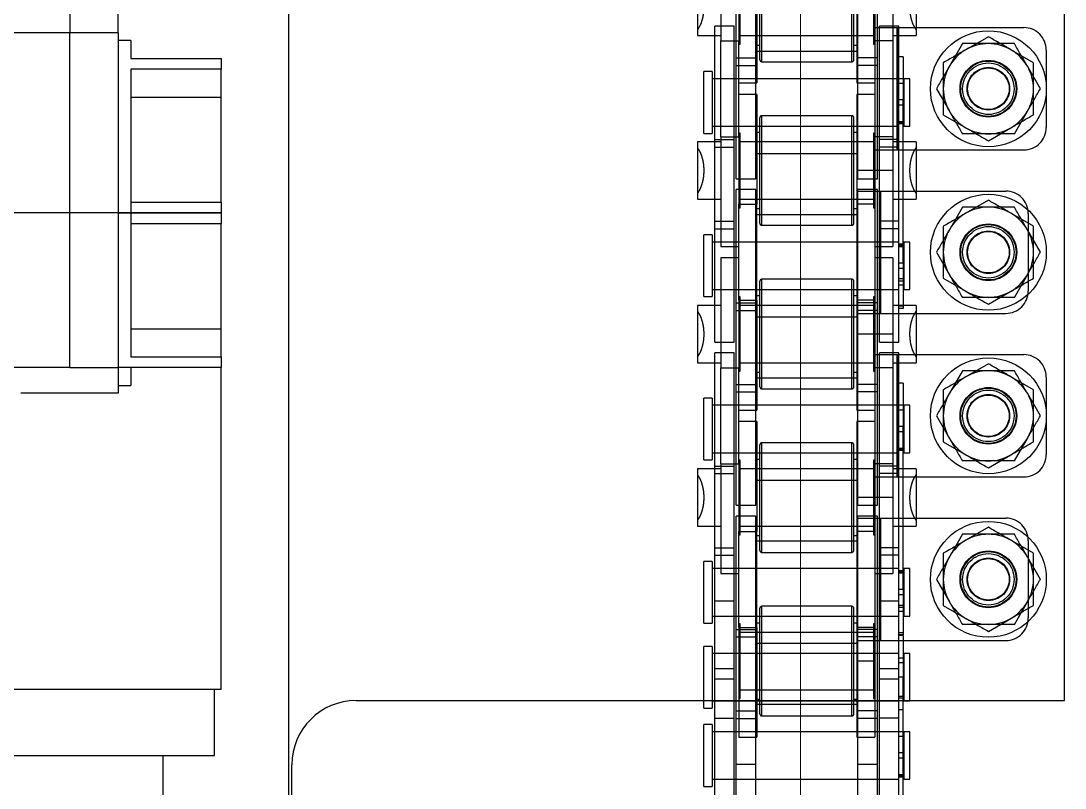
# Model space of a CAD drawing. Header units: metres. Extents: x 0 to 63075, y 0 to 44550.
# Drawn here: x 14509 to 14590.1, y 28735.4 to 28795 of the extents above; entities that cross this region are included whole.
import ezdxf

# ---------------------------------------------------------------- set-up
doc = ezdxf.new("R2010")
doc.units = ezdxf.units.M
doc.header["$LTSCALE"] = 75
for name, pattern in [('CENTER2', [28.575, 19.05, -3.175, 3.175, -3.175]), ('CENTERX2', [101.6, 63.5, -12.7, 12.7, -12.7]), ('HIDDEN2', [4.7625, 3.175, -1.5875])]:
    doc.linetypes.add(name, pattern=pattern)
for name, color, linetype in [('SC1', 7, 'CENTER2'), ('SDM', 7, 'Continuous'), ('SL1', 8, 'Continuous'), ('SL4', 4, 'Continuous'), ('ST1', 7, 'HIDDEN2')]:
    doc.layers.add(name, color=color, linetype=linetype)

# ---------------------------------------------------------------- blocks, each defined once
blk = doc.blocks.new('A$C29c634ac')
at = {"layer": 'SL1'}
for radius, start, end in [(1821.5, 111.633291, 68.366709), (1758, 110.233541, 69.766459), (1758, 110.234334, 69.765666), (1750, 110.330114, 69.669886)]:
    blk.add_arc((6310.008, 7583.117), radius, start, end, dxfattribs=at)
blk = doc.blocks.new('A$Ca53c419a')
at = {"layer": 'SL4'}
for p, q in [((4308.208, 351), (4308.208, 287)), ((4313.328, 286.5), (4313.328, 351)), ((4350.328, 294.5), (4350.328, 323.75)), ((4364.328, 294.5), (4364.328, 314)), ((4336.328, 294.5), (4336.328, 302.048)), ((4420.828, 298.236), (4364.328, 298.236)), ((4350.328, 294.5), (4336.328, 294.5)), ((4336.928, 294.5), (4336.928, 293.5)), ((4364.328, 294.5), (4350.328, 294.5)), ((4350.328, 286.5), (4350.328, 294.5)), ((4363.728, 293.5), (4363.728, 294.5)), ((4364.328, 294.5), (4420.828, 294.5)), ((4338.328, 293.5), (4336.928, 293.5)), ((4338.328, 286.5), (4338.328, 293.5)), ((4349.492, 293.5), (4339.163, 293.5)), ((4339.163, 293.5), (4339.163, 286.5)), ((4349.492, 286.5), (4349.492, 293.5)), ((4361.492, 293.5), (4351.163, 293.5)), ((4351.163, 293.5), (4351.163, 286.5)), ((4361.492, 286.5), (4361.492, 293.5)), ((4363.728, 293.5), (4362.328, 293.5)), ((4362.328, 293.5), (4362.328, 286.5)), ((4281.328, 291), (4308.208, 291)), ((4308.208, 287), (4313.328, 287)), ((4313.328, 286.5), (4338.328, 286.5)), ((4339.163, 286.5), (4338.328, 286.5)), ((4339.163, 286.5), (4349.492, 286.5)), ((4350.328, 286.5), (4349.492, 286.5)), ((4351.163, 286.5), (4350.328, 286.5)), ((4351.163, 286.5), (4361.492, 286.5)), ((4362.328, 286.5), (4361.492, 286.5)), ((3669.713, 281.235), (4459.469, 281.235))]:
    blk.add_line(p, q, dxfattribs=at)
at = {"layer": 'ST1'}
for p, q in [((4338.328, 298.236), (4338.328, 305.5)), ((4338.328, 298.236), (4338.328, 294.5)), ((4338.328, 298.236), (4364.328, 298.236)), ((4338.328, 293.5), (4338.328, 294.5)), ((4350.328, 294.5), (4350.328, 293.5)), ((4341.328, 293.5), (4341.328, 286.5)), ((4350.328, 293.5), (4349.492, 293.5)), ((4351.163, 293.5), (4350.328, 293.5)), ((4350.328, 293.5), (4350.328, 286.5)), ((4359.328, 293.5), (4359.328, 286.5)), ((4302.468, 281), (4307.468, 281)), ((4312.468, 276), (4312.468, 221)), ((4326.448, 249.5), (4326.003, 249.5)), ((4326.003, 249.5), (4326.003, 247.675)), ((4330.008, 249.5), (4326.448, 249.5)), ((4330.453, 249.5), (4330.008, 249.5)), ((4330.453, 247.675), (4330.453, 249.5)), ((4339.148, 249.5), (4338.703, 249.5)), ((4338.703, 249.5), (4338.703, 247.675)), ((4342.708, 249.5), (4339.148, 249.5)), ((4343.153, 249.5), (4342.708, 249.5)), ((4343.153, 247.675), (4343.153, 249.5)), ((4351.848, 249.5), (4351.403, 249.5)), ((4351.403, 249.5), (4351.403, 247.675)), ((4355.408, 249.5), (4351.848, 249.5)), ((4355.853, 249.5), (4355.408, 249.5)), ((4355.853, 247.675), (4355.853, 249.5)), ((4364.548, 249.5), (4364.103, 249.5)), ((4364.103, 249.5), (4364.103, 247.675)), ((4368.108, 249.5), (4364.548, 249.5)), ((4305.796, 249), (4310.593, 249)), ((4305.796, 249), (4305.796, 248.342)), ((4305.8, 248.342), (4305.796, 248.342)), ((4310.593, 248.342), (4305.8, 248.342)), ((4306.349, 248.342), (4306.349, 233.843)), ((4310.039, 233.843), (4310.039, 248.342)), ((4310.593, 248.342), (4310.593, 249)), ((4311.876, 249), (4316.673, 249)), ((4311.876, 249), (4311.876, 248.342)), ((4316.673, 248.342), (4311.876, 248.342)), ((4312.43, 248.342), (4312.43, 233.843)), ((4316.12, 233.843), (4316.12, 248.342)), ((4316.673, 248.342), (4316.673, 249)), ((4318.474, 249), (4323.271, 249)), ((4318.474, 249), (4318.474, 248.342)), ((4318.478, 248.342), (4318.474, 248.342)), ((4323.271, 248.342), (4318.478, 248.342)), ((4319.027, 248.342), (4319.027, 233.843)), ((4322.717, 233.843), (4322.717, 248.342)), ((4323.271, 248.342), (4323.271, 249)), ((4331.152, 249), (4335.949, 249)), ((4331.152, 249), (4331.152, 248.342)), ((4331.156, 248.342), (4331.152, 248.342)), ((4335.949, 248.342), (4331.156, 248.342)), ((4331.706, 248.342), (4331.706, 233.843)), ((4335.396, 233.843), (4335.396, 248.342)), ((4335.949, 248.342), (4335.949, 249)), ((4343.83, 249), (4348.627, 249)), ((4343.83, 249), (4343.83, 248.342)), ((4343.834, 248.342), (4343.83, 248.342)), ((4348.627, 248.342), (4343.834, 248.342)), ((4344.384, 248.342), (4344.384, 233.843)), ((4348.074, 233.843), (4348.074, 248.342)), ((4348.627, 248.342), (4348.627, 249)), ((4356.509, 249), (4361.306, 249)), ((4356.509, 249), (4356.509, 248.342)), ((4356.513, 248.342), (4356.509, 248.342)), ((4361.306, 248.342), (4356.513, 248.342)), ((4357.062, 248.342), (4357.062, 233.843)), ((4360.752, 233.843), (4360.752, 248.342)), ((4361.306, 248.342), (4361.306, 249)), ((4304.75, 248.157), (4311.1, 248.157)), ((4306.349, 248.157), (4306.349, 246.637)), ((4310.039, 246.637), (4310.039, 248.157)), ((4311.1, 248.157), (4311.1, 246.637)), ((4311.1, 248.157), (4320.195, 248.157)), ((4312.43, 248.157), (4312.43, 246.637)), ((4314.114, 246.637), (4314.114, 248.157)), ((4314.952, 248.157), (4314.952, 246.637)), ((4316.12, 246.637), (4316.12, 248.157)), ((4319.027, 248.157), (4319.027, 246.637)), ((4320.195, 248.157), (4324.334, 248.157)), ((4320.195, 246.637), (4320.195, 248.157)), ((4330.849, 247.675), (4322.323, 247.675)), ((4322.323, 247.675), (4322.323, 246.275)), ((4322.717, 246.637), (4322.717, 248.157)), ((4323.75, 248.157), (4323.75, 246.637)), ((4324.334, 248.157), (4324.334, 246.637)), ((4324.334, 248.157), (4330.673, 248.157)), ((4330.089, 248.157), (4330.089, 246.637)), ((4330.673, 248.157), (4330.673, 246.637)), ((4330.673, 248.157), (4339.471, 248.157)), ((4330.849, 247.675), (4330.849, 246.275)), ((4330.849, 247.675), (4330.849, 246.275)), ((4330.849, 247.675), (4338.306, 247.675)), ((4331.706, 248.157), (4331.706, 246.637)), ((4335.396, 246.637), (4335.396, 248.157)), ((4338.306, 247.675), (4338.306, 246.275)), ((4338.306, 247.675), (4338.306, 246.275)), ((4346.833, 247.675), (4338.306, 247.675)), ((4339.471, 246.637), (4339.471, 248.157)), ((4340.309, 248.157), (4349.691, 248.157)), ((4340.309, 248.157), (4340.309, 246.637)), ((4344.384, 248.157), (4344.384, 246.637)), ((4346.833, 246.275), (4346.833, 247.675)), ((4356.249, 247.675), (4347.723, 247.675)), ((4347.723, 247.675), (4347.723, 246.275)), ((4348.074, 246.637), (4348.074, 248.157)), ((4349.106, 248.157), (4349.106, 246.637)), ((4349.691, 248.157), (4349.691, 246.637)), ((4349.691, 248.157), (4356.03, 248.157)), ((4355.445, 248.157), (4355.445, 246.637)), ((4356.03, 248.157), (4356.03, 246.637)), ((4356.03, 248.157), (4364.827, 248.157)), ((4356.249, 247.675), (4356.249, 246.275)), ((4356.249, 247.675), (4356.249, 246.275)), ((4356.249, 247.675), (4363.706, 247.675)), ((4357.062, 248.157), (4357.062, 246.637)), ((4360.752, 246.637), (4360.752, 248.157)), ((4363.706, 247.675), (4363.706, 246.275)), ((4372.233, 247.675), (4363.706, 247.675)), ((4363.706, 247.675), (4363.706, 246.275)), ((4364.827, 246.637), (4364.827, 248.157)), ((4304.75, 246.637), (4311.1, 246.637)), ((4311.1, 246.637), (4320.195, 246.637)), ((4320.195, 246.637), (4324.334, 246.637)), ((4324.334, 246.637), (4330.673, 246.637)), ((4330.673, 246.637), (4339.471, 246.637)), ((4340.309, 246.637), (4349.691, 246.637)), ((4349.691, 246.637), (4356.03, 246.637)), ((4356.03, 246.637), (4364.827, 246.637)), ((4298.4, 246.485), (4307.495, 246.485)), ((4306.349, 246.485), (4306.349, 244.965)), ((4307.495, 246.485), (4311.656, 246.485)), ((4307.495, 244.965), (4307.495, 246.485)), ((4318.149, 246.275), (4309.623, 246.275)), ((4309.623, 246.275), (4309.623, 244.875)), ((4310.039, 244.965), (4310.039, 246.485)), ((4311.072, 246.485), (4311.072, 244.965)), ((4311.656, 246.485), (4311.656, 244.965)), ((4311.656, 246.485), (4317.995, 246.485)), ((4312.635, 246.275), (4312.635, 246.186)), ((4312.724, 246.275), (4312.635, 246.186)), ((4312.635, 246.186), (4318.42, 246.186)), ((4313.214, 246.275), (4313.303, 246.186)), ((4313.303, 246.186), (4313.303, 235.814)), ((4317.411, 246.485), (4317.411, 244.965)), ((4317.753, 246.186), (4317.842, 246.275)), ((4317.753, 235.814), (4317.753, 246.186)), ((4317.995, 246.485), (4317.995, 244.965)), ((4317.995, 246.485), (4326.792, 246.485)), ((4318.149, 246.275), (4318.149, 244.875)), ((4318.149, 246.275), (4318.149, 244.875)), ((4318.149, 246.275), (4325.606, 246.275)), ((4318.42, 246.186), (4318.331, 246.275)), ((4318.42, 246.186), (4318.42, 246.275)), ((4319.027, 246.485), (4319.027, 244.965)), ((4322.717, 244.965), (4322.717, 246.485)), ((4325.335, 246.275), (4325.335, 246.186)), ((4325.424, 246.275), (4325.335, 246.186)), ((4325.335, 246.186), (4331.12, 246.186)), ((4330.849, 246.275), (4325.606, 246.275)), ((4325.606, 246.275), (4325.606, 244.875)), ((4325.606, 246.275), (4325.606, 244.875)), ((4325.914, 246.275), (4326.003, 246.186)), ((4326.003, 246.275), (4326.003, 235.725)), ((4326.003, 246.186), (4326.003, 235.814)), ((4326.792, 244.965), (4326.792, 246.485)), ((4327.631, 246.485), (4337.012, 246.485)), ((4327.631, 246.485), (4327.631, 244.965)), ((4330.453, 235.725), (4330.453, 246.275)), ((4330.453, 246.186), (4330.542, 246.275)), ((4330.453, 235.814), (4330.453, 246.186)), ((4330.849, 246.275), (4338.306, 246.275)), ((4331.12, 246.186), (4331.031, 246.275)), ((4331.12, 246.186), (4331.12, 246.275)), ((4331.706, 246.485), (4331.706, 244.965)), ((4334.133, 244.875), (4334.133, 246.275)), ((4335.023, 246.275), (4335.023, 244.875)), ((4335.396, 244.965), (4335.396, 246.485)), ((4336.428, 246.485), (4336.428, 244.965)), ((4337.012, 246.485), (4337.012, 244.965)), ((4337.012, 246.485), (4343.351, 246.485)), ((4338.035, 246.275), (4338.035, 246.186)), ((4338.124, 246.275), (4338.035, 246.186)), ((4338.035, 246.186), (4343.82, 246.186)), ((4343.549, 246.275), (4338.306, 246.275)), ((4338.614, 246.275), (4338.703, 246.186)), ((4338.703, 246.275), (4338.703, 235.725)), ((4338.703, 246.186), (4338.703, 235.814)), ((4342.767, 246.485), (4342.767, 244.965)), ((4343.153, 235.725), (4343.153, 246.275)), ((4343.153, 246.186), (4343.242, 246.275)), ((4343.153, 235.814), (4343.153, 246.186)), ((4343.351, 246.485), (4343.351, 244.965)), ((4343.351, 246.485), (4352.149, 246.485)), ((4343.549, 246.275), (4343.549, 244.875)), ((4343.549, 246.275), (4343.549, 244.875)), ((4343.549, 246.275), (4351.006, 246.275)), ((4343.82, 246.186), (4343.731, 246.275)), ((4343.82, 246.186), (4343.82, 246.275)), ((4344.384, 246.485), (4344.384, 244.965)), ((4348.074, 244.965), (4348.074, 246.485)), ((4350.735, 246.275), (4350.735, 246.186)), ((4350.824, 246.275), (4350.735, 246.186)), ((4350.735, 246.186), (4356.52, 246.186)), ((4356.249, 246.275), (4351.006, 246.275)), ((4351.006, 246.275), (4351.006, 244.875)), ((4356.249, 246.275), (4351.006, 246.275)), ((4351.006, 246.275), (4351.006, 244.875)), ((4351.314, 246.275), (4351.403, 246.186)), ((4351.403, 246.275), (4351.403, 235.725)), ((4351.403, 246.186), (4351.403, 235.814)), ((4352.149, 244.965), (4352.149, 246.485)), ((4352.987, 246.485), (4362.369, 246.485)), ((4352.987, 246.485), (4352.987, 244.965)), ((4355.853, 235.725), (4355.853, 246.275)), ((4355.853, 246.186), (4355.942, 246.275)), ((4355.853, 235.814), (4355.853, 246.186)), ((4356.249, 246.275), (4363.706, 246.275)), ((4356.52, 246.186), (4356.431, 246.275)), ((4356.52, 246.186), (4356.52, 246.275)), ((4357.062, 246.485), (4357.062, 244.965)), ((4359.533, 244.875), (4359.533, 246.275)), ((4360.423, 246.275), (4360.423, 244.875)), ((4360.752, 244.965), (4360.752, 246.485)), ((4361.785, 246.485), (4361.785, 244.965)), ((4362.369, 246.485), (4362.369, 244.965)), ((4362.369, 246.485), (4368.708, 246.485)), ((4363.524, 246.275), (4363.435, 246.186)), ((4363.435, 246.275), (4363.435, 246.186)), ((4363.435, 246.186), (4369.22, 246.186)), ((4368.949, 246.275), (4363.706, 246.275)), ((4368.949, 246.275), (4363.706, 246.275)), ((4364.014, 246.275), (4364.103, 246.186)), ((4364.103, 246.275), (4364.103, 235.725)), ((4364.103, 246.186), (4364.103, 235.814)), ((4298.4, 244.965), (4307.495, 244.965)), ((4306.349, 244.965), (4306.349, 237.035)), ((4307.495, 244.965), (4311.656, 244.965)), ((4310.039, 237.035), (4310.039, 244.965)), ((4311.656, 244.965), (4317.995, 244.965)), ((4312.154, 237.035), (4312.154, 244.965)), ((4316.912, 244.965), (4316.912, 237.035)), ((4317.995, 244.965), (4326.792, 244.965)), ((4319.027, 244.965), (4319.027, 237.035)), ((4322.717, 237.035), (4322.717, 244.965)), ((4324.832, 237.035), (4324.832, 244.965)), ((4327.631, 244.965), (4337.012, 244.965)), ((4329.591, 244.965), (4329.591, 237.035)), ((4331.706, 244.965), (4331.706, 237.035)), ((4335.396, 237.035), (4335.396, 244.965)), ((4337.012, 244.965), (4343.351, 244.965)), ((4337.511, 237.035), (4337.511, 244.965)), ((4342.269, 244.965), (4342.269, 237.035)), ((4343.351, 244.965), (4352.149, 244.965)), ((4344.384, 244.965), (4344.384, 237.035)), ((4348.074, 237.035), (4348.074, 244.965)), ((4350.189, 237.035), (4350.189, 244.965)), ((4352.987, 244.965), (4362.369, 244.965)), ((4354.947, 244.965), (4354.947, 237.035)), ((4357.062, 244.965), (4357.062, 237.035)), ((4360.752, 237.035), (4360.752, 244.965)), ((4362.369, 244.965), (4368.708, 244.965)), ((4362.867, 237.035), (4362.867, 244.965)), ((4318.149, 244.875), (4309.623, 244.875)), ((4311.273, 244.495), (4319.735, 244.495)), ((4311.273, 244.495), (4311.273, 237.505)), ((4311.427, 244.65), (4319.627, 244.65)), ((4312.573, 244.875), (4312.573, 244.65)), ((4318.149, 244.875), (4325.606, 244.875)), ((4318.482, 244.65), (4318.482, 244.875)), ((4319.783, 237.505), (4319.783, 244.495)), ((4323.973, 244.495), (4332.435, 244.495)), ((4323.973, 244.495), (4323.973, 237.505)), ((4324.128, 244.65), (4332.327, 244.65)), ((4325.273, 244.875), (4325.273, 244.65)), ((4334.133, 244.875), (4325.606, 244.875)), ((4331.182, 244.65), (4331.182, 244.875)), ((4332.483, 237.505), (4332.483, 244.495)), ((4343.549, 244.875), (4335.023, 244.875)), ((4336.673, 244.495), (4345.135, 244.495)), ((4336.673, 244.495), (4336.673, 237.505)), ((4336.827, 244.65), (4345.027, 244.65)), ((4337.973, 244.875), (4337.973, 244.65)), ((4343.549, 244.875), (4351.006, 244.875)), ((4343.882, 244.65), (4343.882, 244.875)), ((4345.183, 237.505), (4345.183, 244.495)), ((4349.373, 244.495), (4357.835, 244.495)), ((4349.373, 244.495), (4349.373, 237.505)), ((4349.528, 244.65), (4357.727, 244.65)), ((4350.673, 244.875), (4350.673, 244.65)), ((4359.533, 244.875), (4351.006, 244.875)), ((4356.582, 244.65), (4356.582, 244.875)), ((4357.883, 237.505), (4357.883, 244.495)), ((4368.949, 244.875), (4360.423, 244.875)), ((4362.073, 244.495), (4370.535, 244.495)), ((4362.073, 244.495), (4362.073, 237.505)), ((4362.227, 244.65), (4370.427, 244.65)), ((4363.373, 244.875), (4363.373, 244.65)), ((4298.4, 237.035), (4307.495, 237.035)), ((4306.349, 237.035), (4306.349, 235.515)), ((4307.495, 237.035), (4311.656, 237.035)), ((4307.495, 235.515), (4307.495, 237.035)), ((4315.528, 237.125), (4309.623, 237.125)), ((4309.623, 237.125), (4309.623, 235.725)), ((4310.039, 235.515), (4310.039, 237.035)), ((4311.072, 235.515), (4311.072, 237.035)), ((4311.273, 237.505), (4319.735, 237.505)), ((4311.427, 237.35), (4319.627, 237.35)), ((4311.656, 235.515), (4311.656, 237.035)), ((4311.656, 237.035), (4317.995, 237.035)), ((4312.573, 237.35), (4312.573, 237.125)), ((4315.528, 235.725), (4315.528, 237.125)), ((4317.128, 237.125), (4315.528, 237.125)), ((4326.628, 237.125), (4317.128, 237.125)), ((4317.128, 237.125), (4317.128, 235.375)), ((4317.411, 235.515), (4317.411, 237.035)), ((4317.995, 235.515), (4317.995, 237.035)), ((4317.995, 237.035), (4326.792, 237.035)), ((4318.149, 235.725), (4318.149, 237.125)), ((4318.482, 237.125), (4318.482, 237.35)), ((4319.027, 237.035), (4319.027, 235.515)), ((4322.717, 235.515), (4322.717, 237.035)), ((4323.973, 237.505), (4332.435, 237.505)), ((4324.128, 237.35), (4332.327, 237.35)), ((4325.273, 237.35), (4325.273, 237.125)), ((4325.606, 235.725), (4325.606, 237.125)), ((4326.628, 237.125), (4326.628, 235.375)), ((4328.228, 237.125), (4326.628, 237.125)), ((4326.792, 235.515), (4326.792, 237.035)), ((4327.631, 237.035), (4337.012, 237.035)), ((4327.631, 237.035), (4327.631, 235.515)), ((4328.228, 235.725), (4328.228, 237.125)), ((4334.133, 237.125), (4328.228, 237.125)), ((4331.182, 237.125), (4331.182, 237.35)), ((4331.706, 237.035), (4331.706, 235.515)), ((4334.133, 235.725), (4334.133, 237.125)), ((4340.928, 237.125), (4335.023, 237.125)), ((4335.023, 237.125), (4335.023, 235.725)), ((4335.396, 235.515), (4335.396, 237.035)), ((4336.428, 235.515), (4336.428, 237.035)), ((4336.673, 237.505), (4345.135, 237.505)), ((4336.827, 237.35), (4345.027, 237.35)), ((4337.012, 235.515), (4337.012, 237.035)), ((4337.012, 237.035), (4343.351, 237.035)), ((4337.973, 237.35), (4337.973, 237.125)), ((4340.928, 235.725), (4340.928, 237.125)), ((4342.528, 237.125), (4340.928, 237.125)), ((4352.028, 237.125), (4342.528, 237.125)), ((4342.528, 237.125), (4342.528, 235.375)), ((4342.767, 235.515), (4342.767, 237.035)), ((4343.351, 235.515), (4343.351, 237.035)), ((4343.351, 237.035), (4352.149, 237.035)), ((4343.549, 235.725), (4343.549, 237.125)), ((4343.882, 237.125), (4343.882, 237.35)), ((4344.384, 237.035), (4344.384, 235.515)), ((4348.074, 235.515), (4348.074, 237.035)), ((4349.373, 237.505), (4357.835, 237.505)), ((4349.528, 237.35), (4357.727, 237.35)), ((4350.673, 237.35), (4350.673, 237.125)), ((4351.006, 235.725), (4351.006, 237.125)), ((4352.028, 237.125), (4352.028, 235.375)), ((4353.628, 237.125), (4352.028, 237.125)), ((4352.149, 235.515), (4352.149, 237.035)), ((4352.987, 237.035), (4362.369, 237.035)), ((4352.987, 237.035), (4352.987, 235.515)), ((4353.628, 235.725), (4353.628, 237.125)), ((4359.533, 237.125), (4353.628, 237.125)), ((4356.582, 237.125), (4356.582, 237.35)), ((4357.062, 237.035), (4357.062, 235.515)), ((4359.533, 235.725), (4359.533, 237.125)), ((4366.328, 237.125), (4360.423, 237.125)), ((4360.423, 237.125), (4360.423, 235.725)), ((4360.752, 235.515), (4360.752, 237.035)), ((4361.785, 235.515), (4361.785, 237.035)), ((4362.073, 237.505), (4370.535, 237.505)), ((4362.227, 237.35), (4370.427, 237.35)), ((4362.369, 235.515), (4362.369, 237.035)), ((4362.369, 237.035), (4368.708, 237.035)), ((4363.373, 237.35), (4363.373, 237.125)), ((4298.4, 235.515), (4307.495, 235.515)), ((4304.75, 235.363), (4311.1, 235.363)), ((4306.349, 235.363), (4306.349, 233.843)), ((4307.495, 235.515), (4311.656, 235.515)), ((4315.528, 235.725), (4309.623, 235.725)), ((4310.039, 233.511), (4310.039, 235.363)), ((4311.1, 233.843), (4311.1, 235.363)), ((4311.1, 235.363), (4320.195, 235.363)), ((4311.656, 235.515), (4317.995, 235.515)), ((4312.43, 235.363), (4312.43, 233.843)), ((4318.42, 235.814), (4312.635, 235.814)), ((4312.635, 235.814), (4312.635, 235.725)), ((4312.635, 235.814), (4312.724, 235.725)), ((4313.303, 235.814), (4313.214, 235.725)), ((4314.114, 233.843), (4314.114, 235.363)), ((4314.952, 235.363), (4314.952, 233.843)), ((4317.128, 235.725), (4315.528, 235.725)), ((4316.12, 233.843), (4316.12, 235.363)), ((4326.628, 235.725), (4317.128, 235.725)), ((4326.628, 235.375), (4317.128, 235.375)), ((4317.128, 235.375), (4317.128, 225.55)), ((4326.628, 235.288), (4317.128, 235.288)), ((4317.842, 235.725), (4317.753, 235.814)), ((4317.995, 235.515), (4326.792, 235.515)), ((4318.331, 235.725), (4318.42, 235.814)), ((4318.42, 235.725), (4318.42, 235.814)), ((4319.027, 235.363), (4319.027, 233.843)), ((4320.195, 235.363), (4324.334, 235.363)), ((4320.195, 233.843), (4320.195, 235.363)), ((4322.323, 235.725), (4322.323, 234.325)), ((4322.717, 233.843), (4322.717, 235.363)), ((4323.75, 233.843), (4323.75, 235.363)), ((4324.334, 233.843), (4324.334, 235.363)), ((4324.334, 235.363), (4330.673, 235.363)), ((4331.12, 235.814), (4325.335, 235.814)), ((4325.335, 235.814), (4325.424, 235.725)), ((4325.335, 235.814), (4325.335, 235.725)), ((4326.003, 235.814), (4325.914, 235.725)), ((4328.228, 235.725), (4326.628, 235.725)), ((4326.628, 235.375), (4326.628, 225.55)), ((4327.631, 235.515), (4337.012, 235.515)), ((4328.228, 234.325), (4328.228, 235.725)), ((4329.828, 235.725), (4328.228, 235.725)), ((4339.328, 235.725), (4329.828, 235.725)), ((4329.828, 235.725), (4329.828, 233.975)), ((4330.089, 233.843), (4330.089, 235.363)), ((4330.542, 235.725), (4330.453, 235.814)), ((4330.673, 233.843), (4330.673, 235.363)), ((4330.673, 235.363), (4339.471, 235.363)), ((4330.849, 234.325), (4330.849, 235.725)), ((4331.031, 235.725), (4331.12, 235.814)), ((4331.12, 235.725), (4331.12, 235.814)), ((4331.706, 235.363), (4331.706, 233.843)), ((4335.396, 233.511), (4335.396, 235.363)), ((4337.012, 235.515), (4343.351, 235.515)), ((4343.82, 235.814), (4338.035, 235.814)), ((4338.035, 235.814), (4338.124, 235.725)), ((4338.035, 235.814), (4338.035, 235.725)), ((4338.306, 234.325), (4338.306, 235.725)), ((4338.703, 235.814), (4338.614, 235.725)), ((4339.328, 235.725), (4339.328, 233.975)), ((4340.928, 235.725), (4339.328, 235.725)), ((4339.471, 233.843), (4339.471, 235.363)), ((4340.309, 235.363), (4349.691, 235.363)), ((4340.309, 235.363), (4340.309, 233.843)), ((4340.928, 234.325), (4340.928, 235.725)), ((4342.528, 235.725), (4340.928, 235.725)), ((4352.028, 235.725), (4342.528, 235.725)), ((4352.028, 235.375), (4342.528, 235.375)), ((4342.528, 235.375), (4342.528, 225.55)), ((4352.028, 235.288), (4342.528, 235.288)), ((4343.242, 235.725), (4343.153, 235.814)), ((4343.351, 235.515), (4352.149, 235.515)), ((4343.731, 235.725), (4343.82, 235.814)), ((4343.82, 235.725), (4343.82, 235.814)), ((4344.384, 235.363), (4344.384, 233.843)), ((4346.833, 234.325), (4346.833, 235.725)), ((4347.723, 235.725), (4347.723, 234.325)), ((4348.074, 233.843), (4348.074, 235.363)), ((4349.106, 233.843), (4349.106, 235.363)), ((4349.691, 233.843), (4349.691, 235.363)), ((4349.691, 235.363), (4356.03, 235.363)), ((4356.52, 235.814), (4350.735, 235.814)), ((4350.735, 235.814), (4350.735, 235.725)), ((4350.735, 235.814), (4350.824, 235.725)), ((4351.403, 235.814), (4351.314, 235.725)), ((4353.628, 235.725), (4352.028, 235.725)), ((4352.028, 235.375), (4352.028, 225.55)), ((4352.987, 235.515), (4362.369, 235.515)), ((4353.628, 234.325), (4353.628, 235.725)), ((4355.228, 235.725), (4353.628, 235.725)), ((4364.728, 235.725), (4355.228, 235.725)), ((4355.228, 235.725), (4355.228, 233.975)), ((4355.445, 233.843), (4355.445, 235.363)), ((4355.942, 235.725), (4355.853, 235.814)), ((4356.03, 233.843), (4356.03, 235.363)), ((4356.03, 235.363), (4364.827, 235.363)), ((4356.249, 234.325), (4356.249, 235.725)), ((4356.431, 235.725), (4356.52, 235.814)), ((4356.52, 235.725), (4356.52, 235.814)), ((4357.062, 235.363), (4357.062, 233.843)), ((4360.752, 233.511), (4360.752, 235.363)), ((4362.369, 235.515), (4368.708, 235.515)), ((4369.22, 235.814), (4363.435, 235.814)), ((4363.435, 235.814), (4363.435, 235.725)), ((4363.435, 235.814), (4363.524, 235.725)), ((4363.706, 234.325), (4363.706, 235.725)), ((4364.103, 235.814), (4364.014, 235.725)), ((4364.728, 235.725), (4364.728, 233.975)), ((4366.328, 235.725), (4364.728, 235.725)), ((4364.827, 233.843), (4364.827, 235.363)), ((4304.75, 233.843), (4311.1, 233.843)), ((4306.526, 233.511), (4306.526, 233.843)), ((4306.63, 233.511), (4306.63, 233.843)), ((4306.718, 233.843), (4306.718, 233.474)), ((4307.986, 233.511), (4307.986, 233.843)), ((4308.402, 233.511), (4308.402, 233.843)), ((4309.67, 233.474), (4309.67, 233.843)), ((4311.1, 233.843), (4320.195, 233.843)), ((4311.746, 233.511), (4311.746, 233.843)), ((4312.656, 233.511), (4312.656, 233.843)), ((4312.799, 233.843), (4312.799, 233.474)), ((4314.275, 233.511), (4314.275, 233.843)), ((4315.382, 233.511), (4315.382, 233.843)), ((4315.751, 233.474), (4315.751, 233.843)), ((4317.505, 233.511), (4317.505, 233.843)), ((4317.561, 233.511), (4317.561, 233.843)), ((4317.733, 233.511), (4317.733, 233.843)), ((4319.396, 233.843), (4319.396, 233.474)), ((4319.681, 233.511), (4319.681, 233.843)), ((4319.854, 233.511), (4319.854, 233.843)), ((4320.195, 233.843), (4324.334, 233.843)), ((4320.665, 233.511), (4320.665, 233.843)), ((4321.08, 233.511), (4321.08, 233.843)), ((4328.228, 234.325), (4322.323, 234.325)), ((4322.348, 233.474), (4322.348, 233.843)), ((4322.437, 233.511), (4322.437, 233.843)), ((4322.54, 233.511), (4322.54, 233.843)), ((4324.334, 233.843), (4330.673, 233.843)), ((4326.003, 234.325), (4326.003, 232.5)), ((4329.828, 234.325), (4328.228, 234.325)), ((4339.328, 234.325), (4329.828, 234.325)), ((4339.328, 234.013), (4329.828, 234.013)), ((4339.328, 233.975), (4329.828, 233.975)), ((4329.828, 233.975), (4329.828, 224.15)), ((4330.453, 232.5), (4330.453, 234.325)), ((4330.673, 233.843), (4339.471, 233.843)), ((4331.883, 233.511), (4331.883, 233.843)), ((4331.986, 233.511), (4331.986, 233.843)), ((4332.075, 233.843), (4332.075, 233.474)), ((4333.343, 233.511), (4333.343, 233.843)), ((4333.758, 233.511), (4333.758, 233.843)), ((4335.027, 233.474), (4335.027, 233.843)), ((4337.103, 233.511), (4337.103, 233.843)), ((4338.703, 234.325), (4338.703, 232.5)), ((4340.928, 234.325), (4339.328, 234.325)), ((4339.328, 233.975), (4339.328, 224.15)), ((4340.309, 233.843), (4349.691, 233.843)), ((4346.833, 234.325), (4340.928, 234.325)), ((4342.917, 233.511), (4342.917, 233.843)), ((4343.09, 233.511), (4343.09, 233.843)), ((4343.153, 232.5), (4343.153, 234.325)), ((4344.753, 233.843), (4344.753, 233.474)), ((4345.037, 233.511), (4345.037, 233.843)), ((4345.21, 233.511), (4345.21, 233.843)), ((4346.021, 233.511), (4346.021, 233.843)), ((4346.437, 233.511), (4346.437, 233.843)), ((4347.705, 233.474), (4347.705, 233.843)), ((4353.628, 234.325), (4347.723, 234.325)), ((4347.793, 233.511), (4347.793, 233.843)), ((4347.897, 233.511), (4347.897, 233.843)), ((4349.691, 233.843), (4356.03, 233.843)), ((4351.403, 234.325), (4351.403, 232.5)), ((4355.228, 234.325), (4353.628, 234.325)), ((4364.728, 234.325), (4355.228, 234.325)), ((4364.728, 234.013), (4355.228, 234.013)), ((4364.728, 233.975), (4355.228, 233.975)), ((4355.228, 233.975), (4355.228, 224.15)), ((4355.853, 232.5), (4355.853, 234.325)), ((4356.03, 233.843), (4364.827, 233.843)), ((4357.239, 233.511), (4357.239, 233.843)), ((4357.343, 233.511), (4357.343, 233.843)), ((4357.431, 233.843), (4357.431, 233.474)), ((4358.699, 233.511), (4358.699, 233.843)), ((4359.115, 233.511), (4359.115, 233.843)), ((4360.383, 233.474), (4360.383, 233.843)), ((4362.459, 233.511), (4362.459, 233.843)), ((4364.103, 234.325), (4364.103, 232.5)), ((4366.328, 234.325), (4364.728, 234.325)), ((4364.728, 233.975), (4364.728, 224.15)), ((4301.575, 233.511), (4314.275, 233.511)), ((4310.039, 233.474), (4306.349, 233.474)), ((4306.349, 233.474), (4306.349, 233)), ((4306.349, 233), (4310.039, 233)), ((4310.039, 233), (4310.039, 233.474)), ((4316.12, 233.474), (4312.43, 233.474)), ((4312.43, 233.474), (4312.43, 233)), ((4312.43, 233), (4316.12, 233)), ((4317.505, 233.511), (4314.275, 233.511)), ((4316.12, 233), (4316.12, 233.474)), ((4317.733, 233.511), (4317.561, 233.511)), ((4321.08, 233.511), (4317.733, 233.511)), ((4322.717, 233.474), (4319.027, 233.474)), ((4319.027, 233.474), (4319.027, 233)), ((4319.027, 233), (4322.717, 233)), ((4321.08, 233.511), (4333.758, 233.511)), ((4322.717, 233), (4322.717, 233.474)), ((4335.396, 233.474), (4331.706, 233.474)), ((4331.706, 233.474), (4331.706, 233)), ((4331.706, 233), (4335.396, 233)), ((4337.103, 233.511), (4333.758, 233.511)), ((4335.396, 233), (4335.396, 233.474)), ((4343.09, 233.511), (4342.917, 233.511)), ((4346.437, 233.511), (4343.09, 233.511)), ((4348.074, 233.474), (4344.384, 233.474)), ((4344.384, 233.474), (4344.384, 233)), ((4344.384, 233), (4348.074, 233)), ((4346.437, 233.511), (4359.115, 233.511)), ((4348.074, 233), (4348.074, 233.474)), ((4360.752, 233.474), (4357.062, 233.474)), ((4357.062, 233.474), (4357.062, 233)), ((4357.062, 233), (4360.752, 233)), ((4362.459, 233.511), (4359.115, 233.511)), ((4360.752, 233), (4360.752, 233.474)), ((4326.448, 232.5), (4326.003, 232.5)), ((4330.008, 232.5), (4326.448, 232.5)), ((4330.453, 232.5), (4330.008, 232.5)), ((4339.148, 232.5), (4338.703, 232.5)), ((4342.708, 232.5), (4339.148, 232.5)), ((4343.153, 232.5), (4342.708, 232.5)), ((4351.848, 232.5), (4351.403, 232.5)), ((4355.408, 232.5), (4351.848, 232.5)), ((4355.853, 232.5), (4355.408, 232.5)), ((4364.548, 232.5), (4364.103, 232.5)), ((4368.108, 232.5), (4364.548, 232.5)), ((4319.857, 230.4), (4318.846, 228.65)), ((4321.878, 230.941), (4320.128, 229.931)), ((4332.557, 230.4), (4331.546, 228.65)), ((4334.578, 230.941), (4332.828, 229.931)), ((4345.257, 230.4), (4344.246, 228.65)), ((4347.278, 230.941), (4345.528, 229.931)), ((4357.957, 230.4), (4356.946, 228.65)), ((4359.978, 230.941), (4358.228, 229.931)), ((4325.378, 228.921), (4323.628, 229.931)), ((4338.078, 228.921), (4336.328, 229.931)), ((4350.778, 228.921), (4349.028, 229.931)), ((4363.478, 228.921), (4361.728, 229.931)), ((4325.919, 226.9), (4324.909, 228.65)), ((4338.619, 226.9), (4337.609, 228.65)), ((4351.319, 226.9), (4350.309, 228.65)), ((4364.019, 226.9), (4363.009, 228.65)), ((4317.836, 226.9), (4318.846, 225.15)), ((4330.536, 226.9), (4331.546, 225.15)), ((4343.236, 226.9), (4344.246, 225.15)), ((4355.936, 226.9), (4356.946, 225.15)), ((4318.378, 224.879), (4320.128, 223.869)), ((4323.898, 223.4), (4324.909, 225.15)), ((4331.078, 224.879), (4332.828, 223.869)), ((4336.598, 223.4), (4337.609, 225.15)), ((4343.778, 224.879), (4345.528, 223.869)), ((4349.298, 223.4), (4350.309, 225.15)), ((4356.478, 224.879), (4358.228, 223.869)), ((4361.998, 223.4), (4363.009, 225.15)), ((4321.878, 222.859), (4323.628, 223.869)), ((4334.578, 222.859), (4336.328, 223.869)), ((4347.278, 222.859), (4349.028, 223.869)), ((4359.978, 222.859), (4361.728, 223.869)), ((4324.878, 223.8), (4318.878, 223.8)), ((4350.278, 223.8), (4344.278, 223.8)), ((4337.578, 222.4), (4331.578, 222.4)), ((4362.978, 222.4), (4356.978, 222.4)), ((4312.468, 221), (4420.188, 221))]:
    blk.add_line(p, q, dxfattribs=at)
for centre, radius in [((4321.878, 226.9), 4.5), ((4334.578, 226.9), 4.5), ((4347.278, 226.9), 4.5), ((4359.978, 226.9), 4.5), ((4321.878, 226.9), 2.2), ((4321.878, 226.9), 2.15), ((4321.878, 226.9), 2), ((4334.578, 226.9), 2.2), ((4334.578, 226.9), 2.15), ((4334.578, 226.9), 2), ((4347.278, 226.9), 2.2), ((4347.278, 226.9), 2.15), ((4347.278, 226.9), 2), ((4359.978, 226.9), 2.2), ((4359.978, 226.9), 2.15), ((4359.978, 226.9), 2), ((4321.878, 226.9), 1.65), ((4321.878, 226.9), 1.61), ((4334.578, 226.9), 1.65), ((4334.578, 226.9), 1.61), ((4347.278, 226.9), 1.65), ((4347.278, 226.9), 1.61), ((4359.978, 226.9), 1.65), ((4359.978, 226.9), 1.61)]:
    blk.add_circle(centre, radius, dxfattribs=at)
for centre, radius, start, end in [((4307.468, 276), 5, 0, 90), ((4311.427, 244.495), 0.155, 90.00001, 180), ((4319.627, 244.495), 0.155, 0, 89.99999), ((4324.128, 244.495), 0.155, 90, 180), ((4332.327, 244.495), 0.155, 0, 90), ((4336.827, 244.495), 0.155, 90.00001, 180), ((4345.027, 244.495), 0.155, 0, 89.99999), ((4349.528, 244.495), 0.155, 90, 180), ((4357.727, 244.495), 0.155, 0, 90), ((4362.227, 244.495), 0.155, 90.00001, 180), ((4311.427, 237.505), 0.155, 180, 269.99999), ((4319.627, 237.505), 0.155, 270.00001, 0), ((4324.128, 237.505), 0.155, 180, 270), ((4332.327, 237.505), 0.155, 270, 0), ((4336.827, 237.505), 0.155, 180, 269.99999), ((4345.027, 237.505), 0.155, 270.00001, 0), ((4349.528, 237.505), 0.155, 180, 270), ((4357.727, 237.505), 0.155, 270, 0), ((4362.227, 237.505), 0.155, 180, 269.99999), ((4321.878, 226.9), 3.5, 90, 150), ((4321.878, 226.9), 3.5, 30, 90), ((4334.578, 226.9), 3.5, 90, 150), ((4334.578, 226.9), 3.5, 30, 90), ((4347.278, 226.9), 3.5, 90, 150), ((4347.278, 226.9), 3.5, 30, 90), ((4359.978, 226.9), 3.5, 90, 150), ((4359.978, 226.9), 3.5, 30, 90), ((4321.878, 226.9), 3.5, 150, 210), ((4321.878, 226.9), 3.5, 330, 30), ((4334.578, 226.9), 3.5, 150, 210), ((4334.578, 226.9), 3.5, 330, 30), ((4347.278, 226.9), 3.5, 150, 210), ((4347.278, 226.9), 3.5, 330, 30), ((4359.978, 226.9), 3.5, 150, 210), ((4359.978, 226.9), 3.5, 330, 30), ((4318.878, 225.55), 1.75, 180, 270), ((4324.878, 225.55), 1.75, 270, 0), ((4344.278, 225.55), 1.75, 180, 270), ((4350.278, 225.55), 1.75, 270, 0), ((4321.878, 226.9), 3.5, 210, 270), ((4321.878, 226.9), 3.5, 270, 330), ((4334.578, 226.9), 3.5, 210, 270), ((4334.578, 226.9), 3.5, 270, 330), ((4347.278, 226.9), 3.5, 210, 270), ((4347.278, 226.9), 3.5, 270, 330), ((4359.978, 226.9), 3.5, 210, 270), ((4359.978, 226.9), 3.5, 270, 330), ((4331.578, 224.15), 1.75, 180, 270), ((4337.578, 224.15), 1.75, 270, 0), ((4356.978, 224.15), 1.75, 180, 270), ((4362.978, 224.15), 1.75, 270, 0)]:
    blk.add_arc(centre, radius, start, end, dxfattribs=at)
for points, knots in [([(4330.008, 249.5), (4329.896, 249.428), (4329.677, 249.286), (4329.237, 249.129), (4328.748, 249.029), (4328.228, 248.996), (4327.707, 249.029), (4327.218, 249.129), (4326.778, 249.286), (4326.559, 249.428), (4326.448, 249.5)], [0, 0, 0, 0, 0.130043, 0.255982, 0.379107, 0.5, 0.620893, 0.744018, 0.869957, 1, 1, 1, 1]), ([(4342.708, 249.5), (4342.596, 249.428), (4342.377, 249.286), (4341.937, 249.129), (4341.448, 249.029), (4340.928, 248.996), (4340.407, 249.029), (4339.918, 249.129), (4339.478, 249.286), (4339.259, 249.428), (4339.148, 249.5)], [0, 0, 0, 0, 0.130043, 0.255982, 0.379107, 0.5, 0.620893, 0.744018, 0.869957, 1, 1, 1, 1]), ([(4355.408, 249.5), (4355.296, 249.428), (4355.077, 249.286), (4354.637, 249.129), (4354.148, 249.029), (4353.628, 248.996), (4353.107, 249.029), (4352.618, 249.129), (4352.178, 249.286), (4351.959, 249.428), (4351.848, 249.5)], [0, 0, 0, 0, 0.130043, 0.255982, 0.379107, 0.5, 0.620893, 0.744018, 0.869957, 1, 1, 1, 1]), ([(4368.108, 249.5), (4367.996, 249.428), (4367.777, 249.286), (4367.337, 249.129), (4366.848, 249.029), (4366.328, 248.996), (4365.807, 249.029), (4365.318, 249.129), (4364.878, 249.286), (4364.659, 249.428), (4364.548, 249.5)], [0, 0, 0, 0, 0.130043, 0.255982, 0.379107, 0.5, 0.620893, 0.744018, 0.869957, 1, 1, 1, 1]), ([(4326.448, 232.5), (4326.559, 232.572), (4326.778, 232.714), (4327.218, 232.871), (4327.707, 232.971), (4328.228, 233.004), (4328.748, 232.971), (4329.237, 232.871), (4329.677, 232.714), (4329.896, 232.572), (4330.008, 232.5)], [0, 0, 0, 0, 0.130043, 0.255982, 0.379107, 0.5, 0.620893, 0.744018, 0.869957, 1, 1, 1, 1]), ([(4339.148, 232.5), (4339.259, 232.572), (4339.478, 232.714), (4339.918, 232.871), (4340.407, 232.971), (4340.928, 233.004), (4341.448, 232.971), (4341.937, 232.871), (4342.377, 232.714), (4342.596, 232.572), (4342.708, 232.5)], [0, 0, 0, 0, 0.130043, 0.255982, 0.379107, 0.5, 0.620893, 0.744018, 0.869957, 1, 1, 1, 1]), ([(4351.848, 232.5), (4351.959, 232.572), (4352.178, 232.714), (4352.618, 232.871), (4353.107, 232.971), (4353.628, 233.004), (4354.148, 232.971), (4354.637, 232.871), (4355.077, 232.714), (4355.296, 232.572), (4355.408, 232.5)], [0, 0, 0, 0, 0.130043, 0.255982, 0.379107, 0.5, 0.620893, 0.744018, 0.869957, 1, 1, 1, 1]), ([(4364.548, 232.5), (4364.659, 232.572), (4364.878, 232.714), (4365.318, 232.871), (4365.807, 232.971), (4366.328, 233.004), (4366.848, 232.971), (4367.337, 232.871), (4367.777, 232.714), (4367.996, 232.572), (4368.108, 232.5)], [0, 0, 0, 0, 0.130043, 0.255982, 0.379107, 0.5, 0.620893, 0.744018, 0.869957, 1, 1, 1, 1]), ([(4321.878, 230.4), (4321.726, 230.4), (4321.042, 230.4), (4320.375, 230.4), (4319.857, 230.4)], [0, 0, 0, 0, 0.221869, 1, 1, 1, 1]), ([(4323.628, 229.931), (4323.586, 229.955), (4322.995, 230.296), (4322.416, 230.631), (4321.878, 230.941)], [0, 0, 0, 0, 0.070174, 1, 1, 1, 1]), ([(4323.898, 230.4), (4323.768, 230.4), (4323.11, 230.4), (4322.426, 230.4), (4321.878, 230.4)], [0, 0, 0, 0, 0.198275, 1, 1, 1, 1]), ([(4324.909, 228.65), (4324.885, 228.691), (4324.543, 229.282), (4324.209, 229.862), (4323.898, 230.4)], [0, 0, 0, 0, 0.070174, 1, 1, 1, 1]), ([(4334.578, 230.4), (4334.426, 230.4), (4333.742, 230.4), (4333.075, 230.4), (4332.557, 230.4)], [0, 0, 0, 0, 0.221869, 1, 1, 1, 1]), ([(4336.328, 229.931), (4336.286, 229.955), (4335.695, 230.296), (4335.116, 230.631), (4334.578, 230.941)], [0, 0, 0, 0, 0.070174, 1, 1, 1, 1]), ([(4336.598, 230.4), (4336.468, 230.4), (4335.81, 230.4), (4335.126, 230.4), (4334.578, 230.4)], [0, 0, 0, 0, 0.198275, 1, 1, 1, 1]), ([(4337.609, 228.65), (4337.585, 228.691), (4337.243, 229.282), (4336.909, 229.862), (4336.598, 230.4)], [0, 0, 0, 0, 0.070174, 1, 1, 1, 1]), ([(4347.278, 230.4), (4347.126, 230.4), (4346.442, 230.4), (4345.775, 230.4), (4345.257, 230.4)], [0, 0, 0, 0, 0.221869, 1, 1, 1, 1]), ([(4349.028, 229.931), (4348.986, 229.955), (4348.395, 230.296), (4347.816, 230.631), (4347.278, 230.941)], [0, 0, 0, 0, 0.070174, 1, 1, 1, 1]), ([(4349.298, 230.4), (4349.168, 230.4), (4348.51, 230.4), (4347.826, 230.4), (4347.278, 230.4)], [0, 0, 0, 0, 0.198275, 1, 1, 1, 1]), ([(4350.309, 228.65), (4350.285, 228.691), (4349.943, 229.282), (4349.609, 229.862), (4349.298, 230.4)], [0, 0, 0, 0, 0.070174, 1, 1, 1, 1]), ([(4359.978, 230.4), (4359.826, 230.4), (4359.142, 230.4), (4358.475, 230.4), (4357.957, 230.4)], [0, 0, 0, 0, 0.221869, 1, 1, 1, 1]), ([(4361.728, 229.931), (4361.686, 229.955), (4361.095, 230.296), (4360.516, 230.631), (4359.978, 230.941)], [0, 0, 0, 0, 0.070174, 1, 1, 1, 1]), ([(4361.998, 230.4), (4361.868, 230.4), (4361.21, 230.4), (4360.526, 230.4), (4359.978, 230.4)], [0, 0, 0, 0, 0.198275, 1, 1, 1, 1]), ([(4363.009, 228.65), (4362.985, 228.691), (4362.643, 229.282), (4362.309, 229.862), (4361.998, 230.4)], [0, 0, 0, 0, 0.070174, 1, 1, 1, 1]), ([(4320.128, 229.931), (4320.086, 229.907), (4319.495, 229.566), (4318.916, 229.232), (4318.378, 228.921)], [0, 0, 0, 0, 0.070174, 1, 1, 1, 1]), ([(4332.828, 229.931), (4332.786, 229.907), (4332.195, 229.566), (4331.616, 229.232), (4331.078, 228.921)], [0, 0, 0, 0, 0.070174, 1, 1, 1, 1]), ([(4345.528, 229.931), (4345.486, 229.907), (4344.895, 229.566), (4344.316, 229.232), (4343.778, 228.921)], [0, 0, 0, 0, 0.070174, 1, 1, 1, 1]), ([(4358.228, 229.931), (4358.186, 229.907), (4357.595, 229.566), (4357.016, 229.232), (4356.478, 228.921)], [0, 0, 0, 0, 0.070174, 1, 1, 1, 1]), ([(4318.378, 226.9), (4318.378, 227.084), (4318.378, 227.768), (4318.378, 228.434), (4318.378, 228.921)], [0, 0, 0, 0, 0.268634, 1, 1, 1, 1]), ([(4325.378, 226.9), (4325.378, 227.084), (4325.378, 227.768), (4325.378, 228.434), (4325.378, 228.921)], [0, 0, 0, 0, 0.268634, 1, 1, 1, 1]), ([(4331.078, 226.9), (4331.078, 227.084), (4331.078, 227.768), (4331.078, 228.434), (4331.078, 228.921)], [0, 0, 0, 0, 0.268634, 1, 1, 1, 1]), ([(4338.078, 226.9), (4338.078, 227.084), (4338.078, 227.768), (4338.078, 228.434), (4338.078, 228.921)], [0, 0, 0, 0, 0.268634, 1, 1, 1, 1]), ([(4343.778, 226.9), (4343.778, 227.084), (4343.778, 227.768), (4343.778, 228.434), (4343.778, 228.921)], [0, 0, 0, 0, 0.268634, 1, 1, 1, 1]), ([(4350.778, 226.9), (4350.778, 227.084), (4350.778, 227.768), (4350.778, 228.434), (4350.778, 228.921)], [0, 0, 0, 0, 0.268634, 1, 1, 1, 1]), ([(4356.478, 226.9), (4356.478, 227.084), (4356.478, 227.768), (4356.478, 228.434), (4356.478, 228.921)], [0, 0, 0, 0, 0.268634, 1, 1, 1, 1]), ([(4363.478, 226.9), (4363.478, 227.084), (4363.478, 227.768), (4363.478, 228.434), (4363.478, 228.921)], [0, 0, 0, 0, 0.268634, 1, 1, 1, 1]), ([(4318.846, 228.65), (4318.822, 228.609), (4318.481, 228.018), (4318.147, 227.438), (4317.836, 226.9)], [0, 0, 0, 0, 0.070174, 1, 1, 1, 1]), ([(4331.546, 228.65), (4331.522, 228.609), (4331.181, 228.018), (4330.847, 227.438), (4330.536, 226.9)], [0, 0, 0, 0, 0.070174, 1, 1, 1, 1]), ([(4344.246, 228.65), (4344.222, 228.609), (4343.881, 228.018), (4343.547, 227.438), (4343.236, 226.9)], [0, 0, 0, 0, 0.070174, 1, 1, 1, 1]), ([(4356.946, 228.65), (4356.922, 228.609), (4356.581, 228.018), (4356.247, 227.438), (4355.936, 226.9)], [0, 0, 0, 0, 0.070174, 1, 1, 1, 1]), ([(4318.378, 224.879), (4318.378, 225.049), (4318.378, 225.708), (4318.378, 226.392), (4318.378, 226.9)], [0, 0, 0, 0, 0.257551, 1, 1, 1, 1]), ([(4324.909, 225.15), (4324.933, 225.191), (4325.274, 225.782), (4325.608, 226.362), (4325.919, 226.9)], [0, 0, 0, 0, 0.070174, 1, 1, 1, 1]), ([(4325.378, 224.879), (4325.378, 225.049), (4325.378, 225.708), (4325.378, 226.392), (4325.378, 226.9)], [0, 0, 0, 0, 0.257551, 1, 1, 1, 1]), ([(4331.078, 224.879), (4331.078, 225.049), (4331.078, 225.708), (4331.078, 226.392), (4331.078, 226.9)], [0, 0, 0, 0, 0.257551, 1, 1, 1, 1]), ([(4337.609, 225.15), (4337.633, 225.191), (4337.974, 225.782), (4338.308, 226.362), (4338.619, 226.9)], [0, 0, 0, 0, 0.070174, 1, 1, 1, 1]), ([(4338.078, 224.879), (4338.078, 225.049), (4338.078, 225.708), (4338.078, 226.392), (4338.078, 226.9)], [0, 0, 0, 0, 0.257551, 1, 1, 1, 1]), ([(4343.778, 224.879), (4343.778, 225.049), (4343.778, 225.708), (4343.778, 226.392), (4343.778, 226.9)], [0, 0, 0, 0, 0.257551, 1, 1, 1, 1]), ([(4350.309, 225.15), (4350.333, 225.191), (4350.674, 225.782), (4351.008, 226.362), (4351.319, 226.9)], [0, 0, 0, 0, 0.070174, 1, 1, 1, 1]), ([(4350.778, 224.879), (4350.778, 225.049), (4350.778, 225.708), (4350.778, 226.392), (4350.778, 226.9)], [0, 0, 0, 0, 0.257551, 1, 1, 1, 1]), ([(4356.478, 224.879), (4356.478, 225.049), (4356.478, 225.708), (4356.478, 226.392), (4356.478, 226.9)], [0, 0, 0, 0, 0.257551, 1, 1, 1, 1]), ([(4363.009, 225.15), (4363.033, 225.191), (4363.374, 225.782), (4363.708, 226.362), (4364.019, 226.9)], [0, 0, 0, 0, 0.070174, 1, 1, 1, 1]), ([(4363.478, 224.879), (4363.478, 225.049), (4363.478, 225.708), (4363.478, 226.392), (4363.478, 226.9)], [0, 0, 0, 0, 0.257551, 1, 1, 1, 1]), ([(4318.846, 225.15), (4318.87, 225.109), (4319.212, 224.518), (4319.546, 223.938), (4319.857, 223.4)], [0, 0, 0, 0, 0.070174, 1, 1, 1, 1]), ([(4323.628, 223.869), (4323.669, 223.893), (4324.26, 224.234), (4324.839, 224.568), (4325.378, 224.879)], [0, 0, 0, 0, 0.0701742, 1, 1, 1, 1]), ([(4331.546, 225.15), (4331.57, 225.109), (4331.912, 224.518), (4332.246, 223.938), (4332.557, 223.4)], [0, 0, 0, 0, 0.070174, 1, 1, 1, 1]), ([(4336.328, 223.869), (4336.369, 223.893), (4336.96, 224.234), (4337.539, 224.568), (4338.078, 224.879)], [0, 0, 0, 0, 0.0701742, 1, 1, 1, 1]), ([(4344.246, 225.15), (4344.27, 225.109), (4344.612, 224.518), (4344.946, 223.938), (4345.257, 223.4)], [0, 0, 0, 0, 0.070174, 1, 1, 1, 1]), ([(4349.028, 223.869), (4349.069, 223.893), (4349.66, 224.234), (4350.239, 224.568), (4350.778, 224.879)], [0, 0, 0, 0, 0.0701742, 1, 1, 1, 1]), ([(4356.946, 225.15), (4356.97, 225.109), (4357.312, 224.518), (4357.646, 223.938), (4357.957, 223.4)], [0, 0, 0, 0, 0.070174, 1, 1, 1, 1]), ([(4361.728, 223.869), (4361.769, 223.893), (4362.36, 224.234), (4362.939, 224.568), (4363.478, 224.879)], [0, 0, 0, 0, 0.0701742, 1, 1, 1, 1]), ([(4320.128, 223.869), (4320.169, 223.845), (4320.76, 223.504), (4321.339, 223.169), (4321.878, 222.859)], [0, 0, 0, 0, 0.070174, 1, 1, 1, 1]), ([(4332.828, 223.869), (4332.869, 223.845), (4333.46, 223.504), (4334.039, 223.169), (4334.578, 222.859)], [0, 0, 0, 0, 0.070174, 1, 1, 1, 1]), ([(4345.528, 223.869), (4345.569, 223.845), (4346.16, 223.504), (4346.739, 223.169), (4347.278, 222.859)], [0, 0, 0, 0, 0.070174, 1, 1, 1, 1]), ([(4358.228, 223.869), (4358.269, 223.845), (4358.86, 223.504), (4359.439, 223.169), (4359.978, 222.859)], [0, 0, 0, 0, 0.070174, 1, 1, 1, 1]), ([(4319.857, 223.4), (4320.375, 223.4), (4321.042, 223.4), (4321.726, 223.4), (4321.878, 223.4)], [0, 0, 0, 0, 0.778131, 1, 1, 1, 1]), ([(4321.878, 223.4), (4322.426, 223.4), (4323.11, 223.4), (4323.768, 223.4), (4323.898, 223.4)], [0, 0, 0, 0, 0.801725, 1, 1, 1, 1]), ([(4332.557, 223.4), (4333.075, 223.4), (4333.742, 223.4), (4334.426, 223.4), (4334.578, 223.4)], [0, 0, 0, 0, 0.778131, 1, 1, 1, 1]), ([(4334.578, 223.4), (4335.126, 223.4), (4335.81, 223.4), (4336.468, 223.4), (4336.598, 223.4)], [0, 0, 0, 0, 0.801725, 1, 1, 1, 1]), ([(4345.257, 223.4), (4345.775, 223.4), (4346.442, 223.4), (4347.126, 223.4), (4347.278, 223.4)], [0, 0, 0, 0, 0.778131, 1, 1, 1, 1]), ([(4347.278, 223.4), (4347.826, 223.4), (4348.51, 223.4), (4349.168, 223.4), (4349.298, 223.4)], [0, 0, 0, 0, 0.801725, 1, 1, 1, 1]), ([(4357.957, 223.4), (4358.475, 223.4), (4359.142, 223.4), (4359.826, 223.4), (4359.978, 223.4)], [0, 0, 0, 0, 0.778131, 1, 1, 1, 1]), ([(4359.978, 223.4), (4360.526, 223.4), (4361.21, 223.4), (4361.868, 223.4), (4361.998, 223.4)], [0, 0, 0, 0, 0.801725, 1, 1, 1, 1])]:
    blk.add_open_spline(points, degree=3, knots=knots, dxfattribs=at)

msp = doc.modelspace()

# ---------------------------------------------------------------- linework, layer by layer
at = {"layer": 'SC1', "color": 7, "linetype": 'CENTERX2', "lineweight": 9}
msp.add_line((14569.521, 27471.353), (14569.521, 41727.525), dxfattribs=at)

# ---------------------------------------------------------------- block references
at = {"layer": 'SDM'}
msp.add_blockref('A$C29c634ac', (8259.513, 22668.364), dxfattribs=at)
at = {"layer": 'SDM', "rotation": 90}
msp.add_blockref('A$Ca53c419a', (14811.027, 24429.769), dxfattribs=at)

doc.saveas('drawing.dxf')
